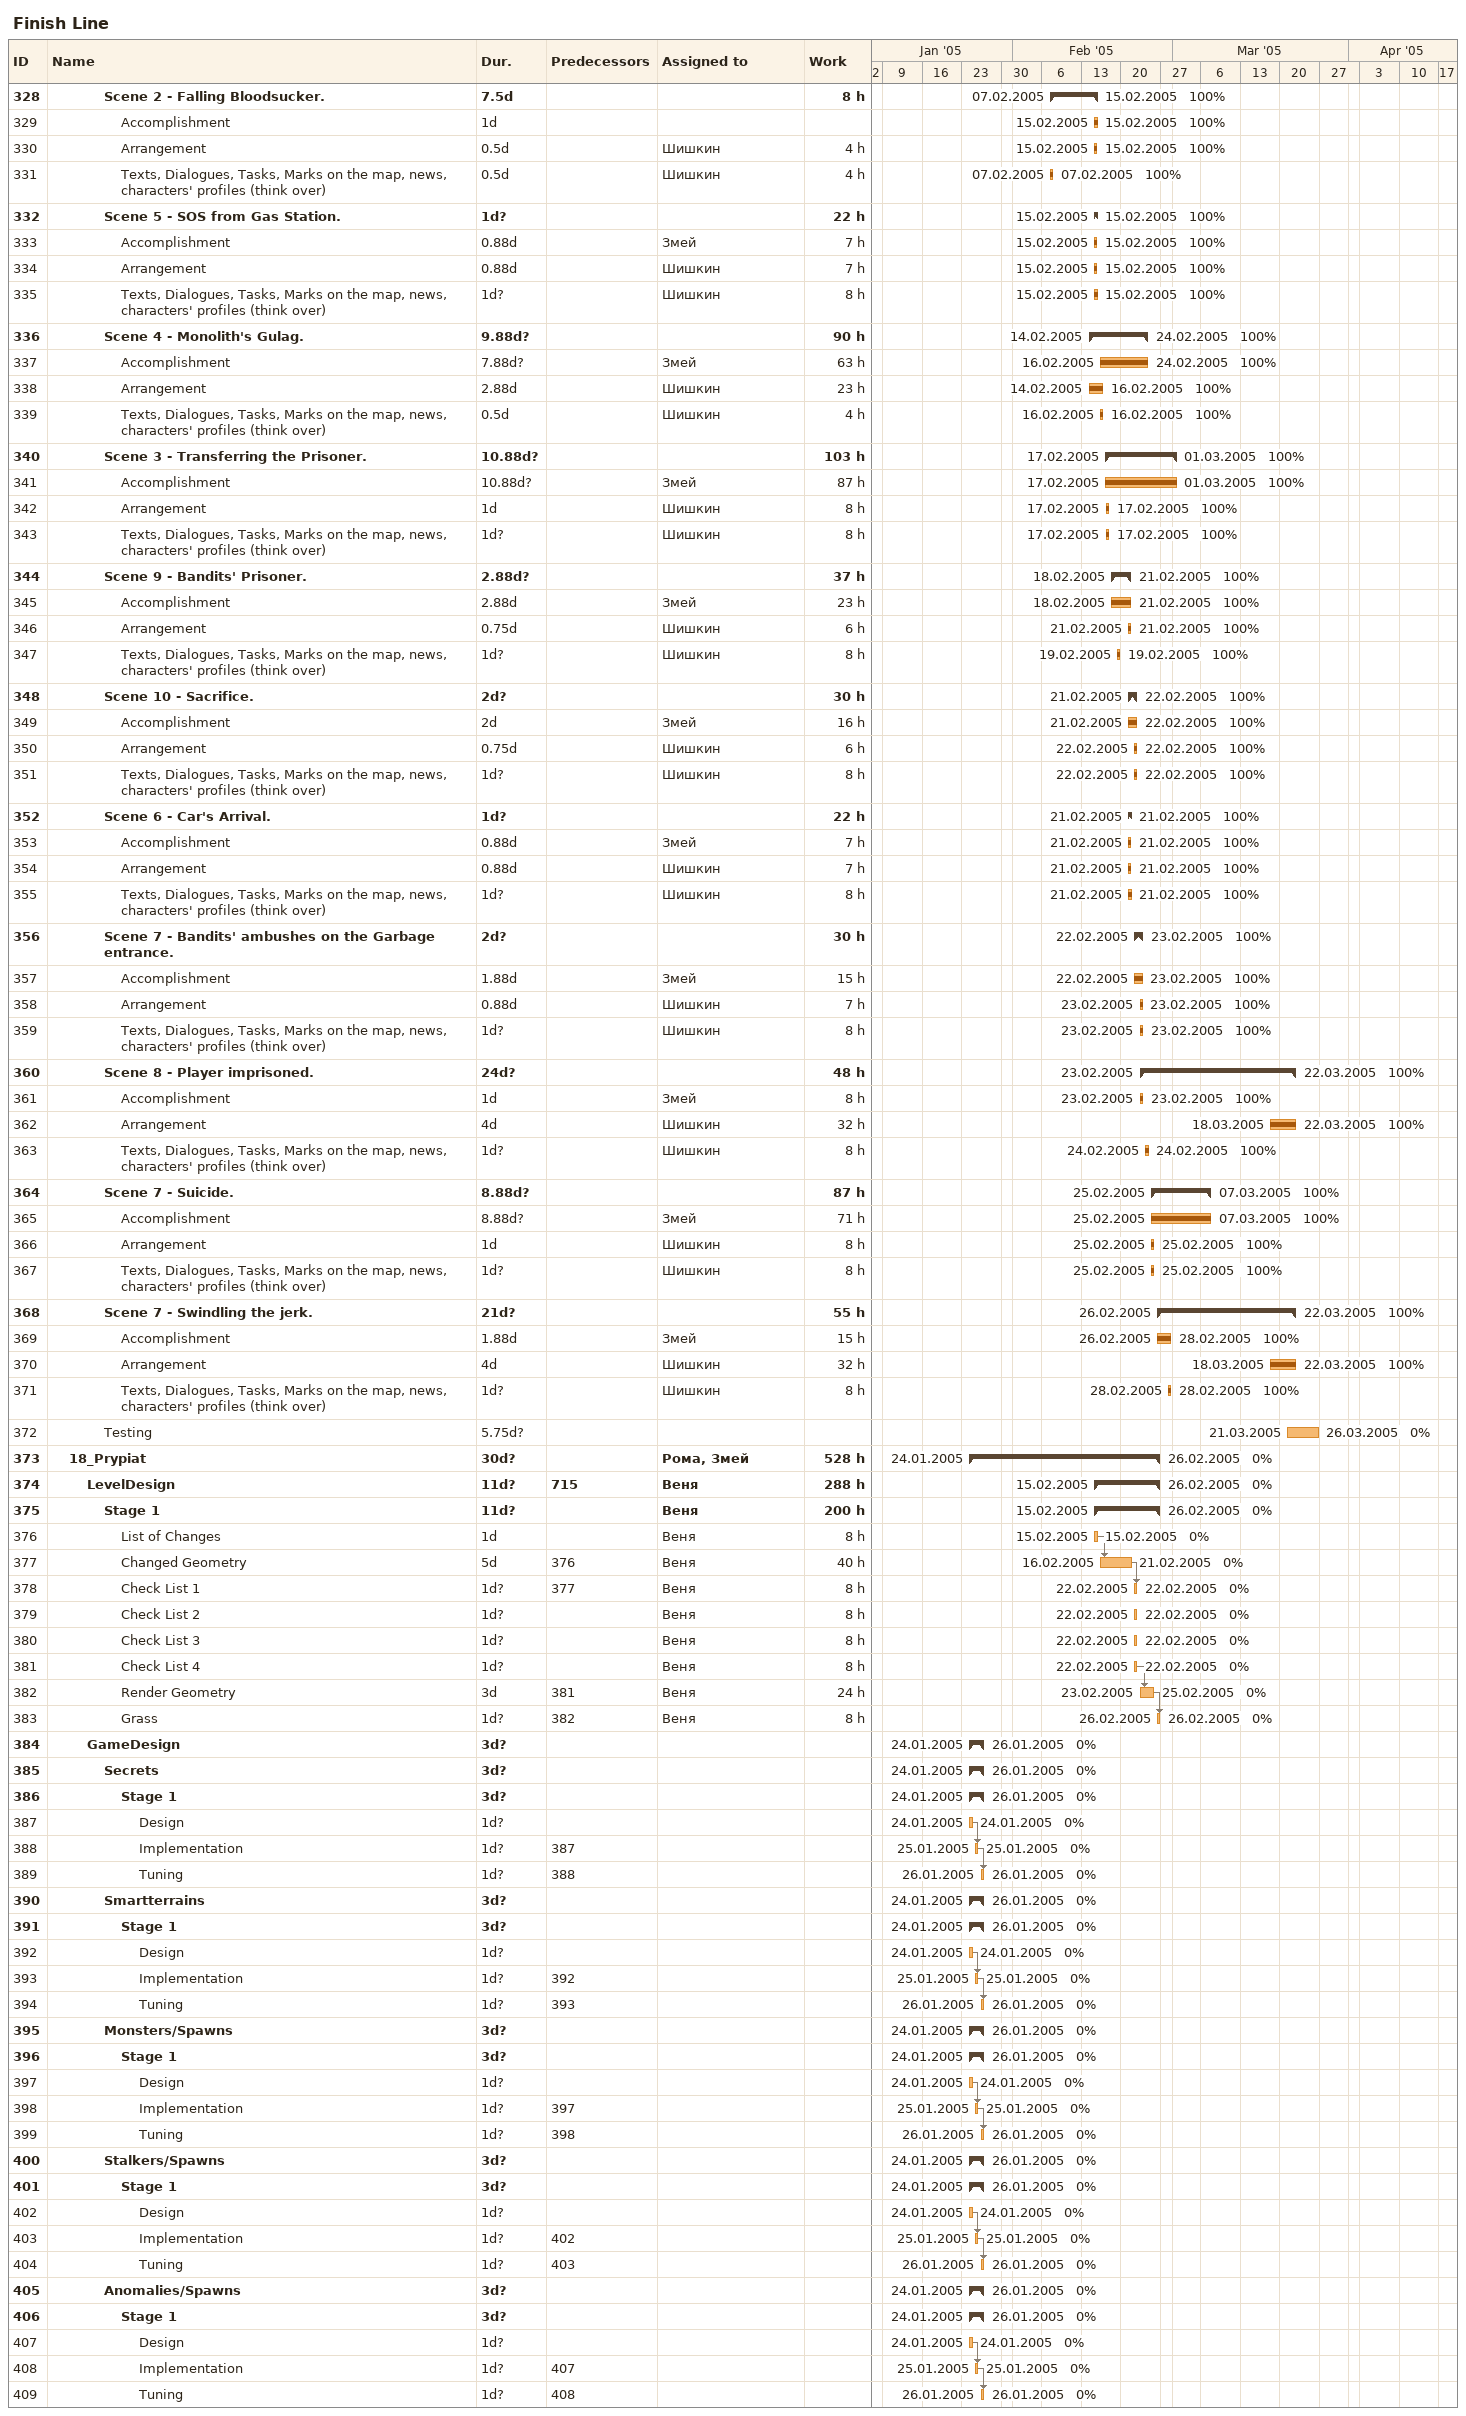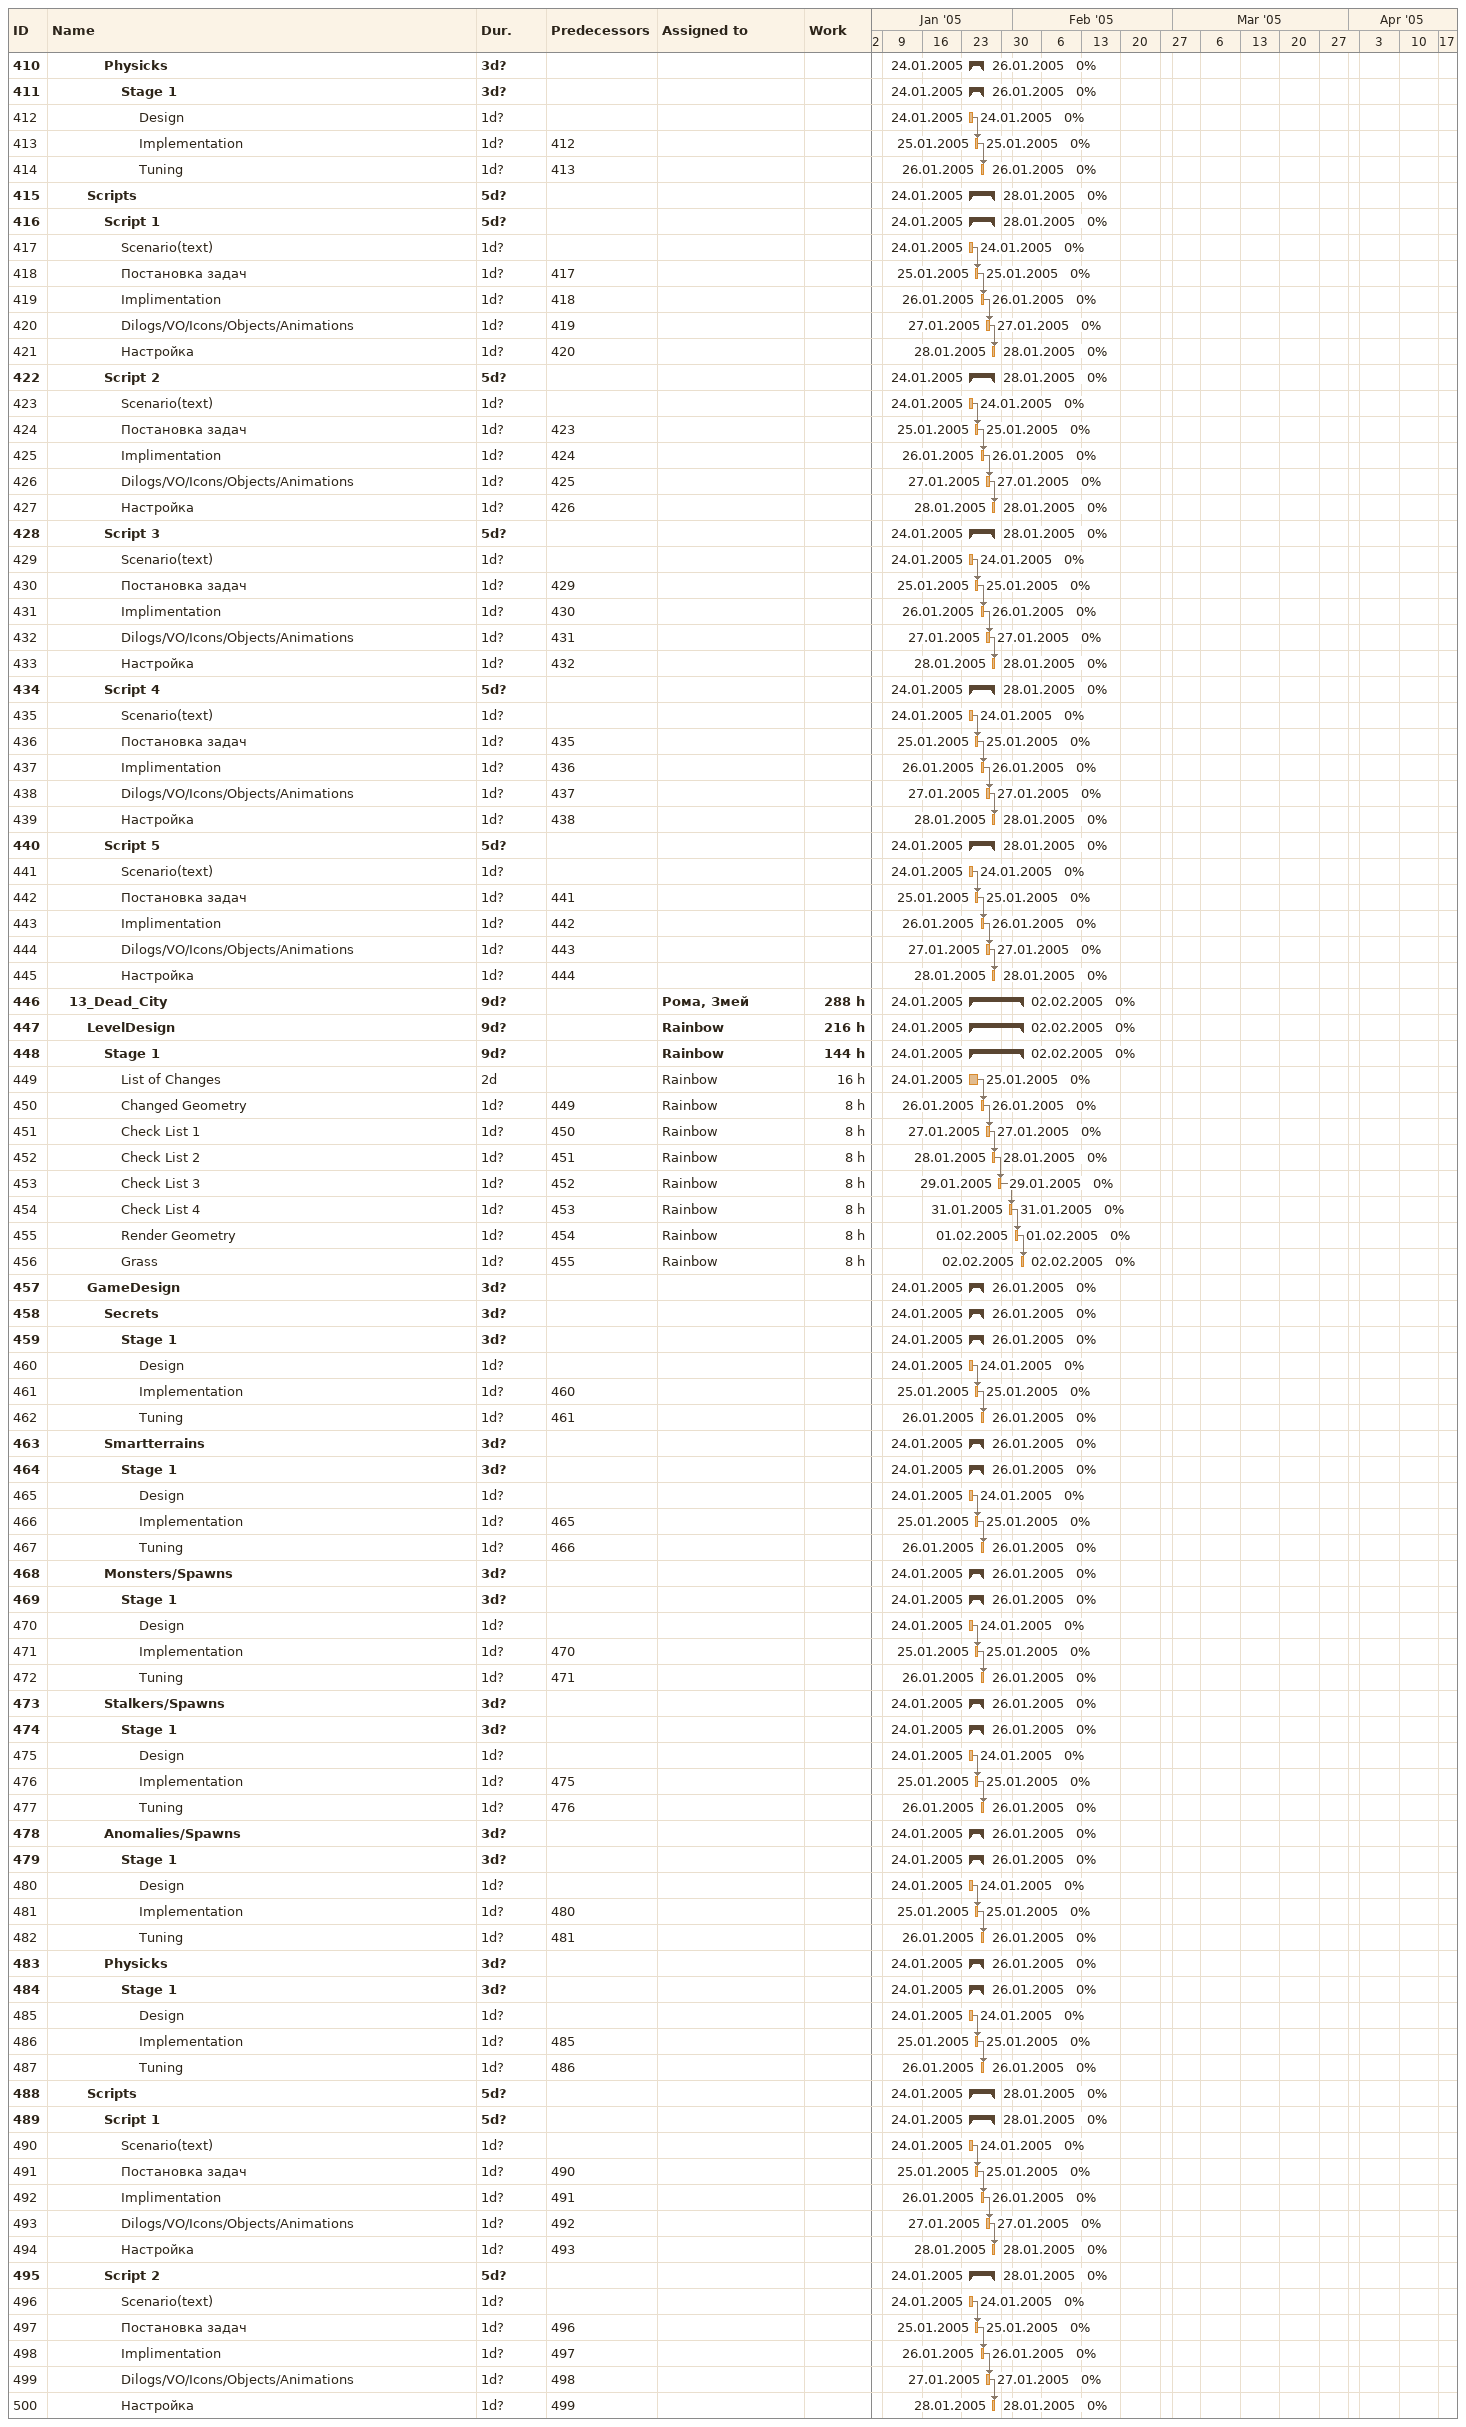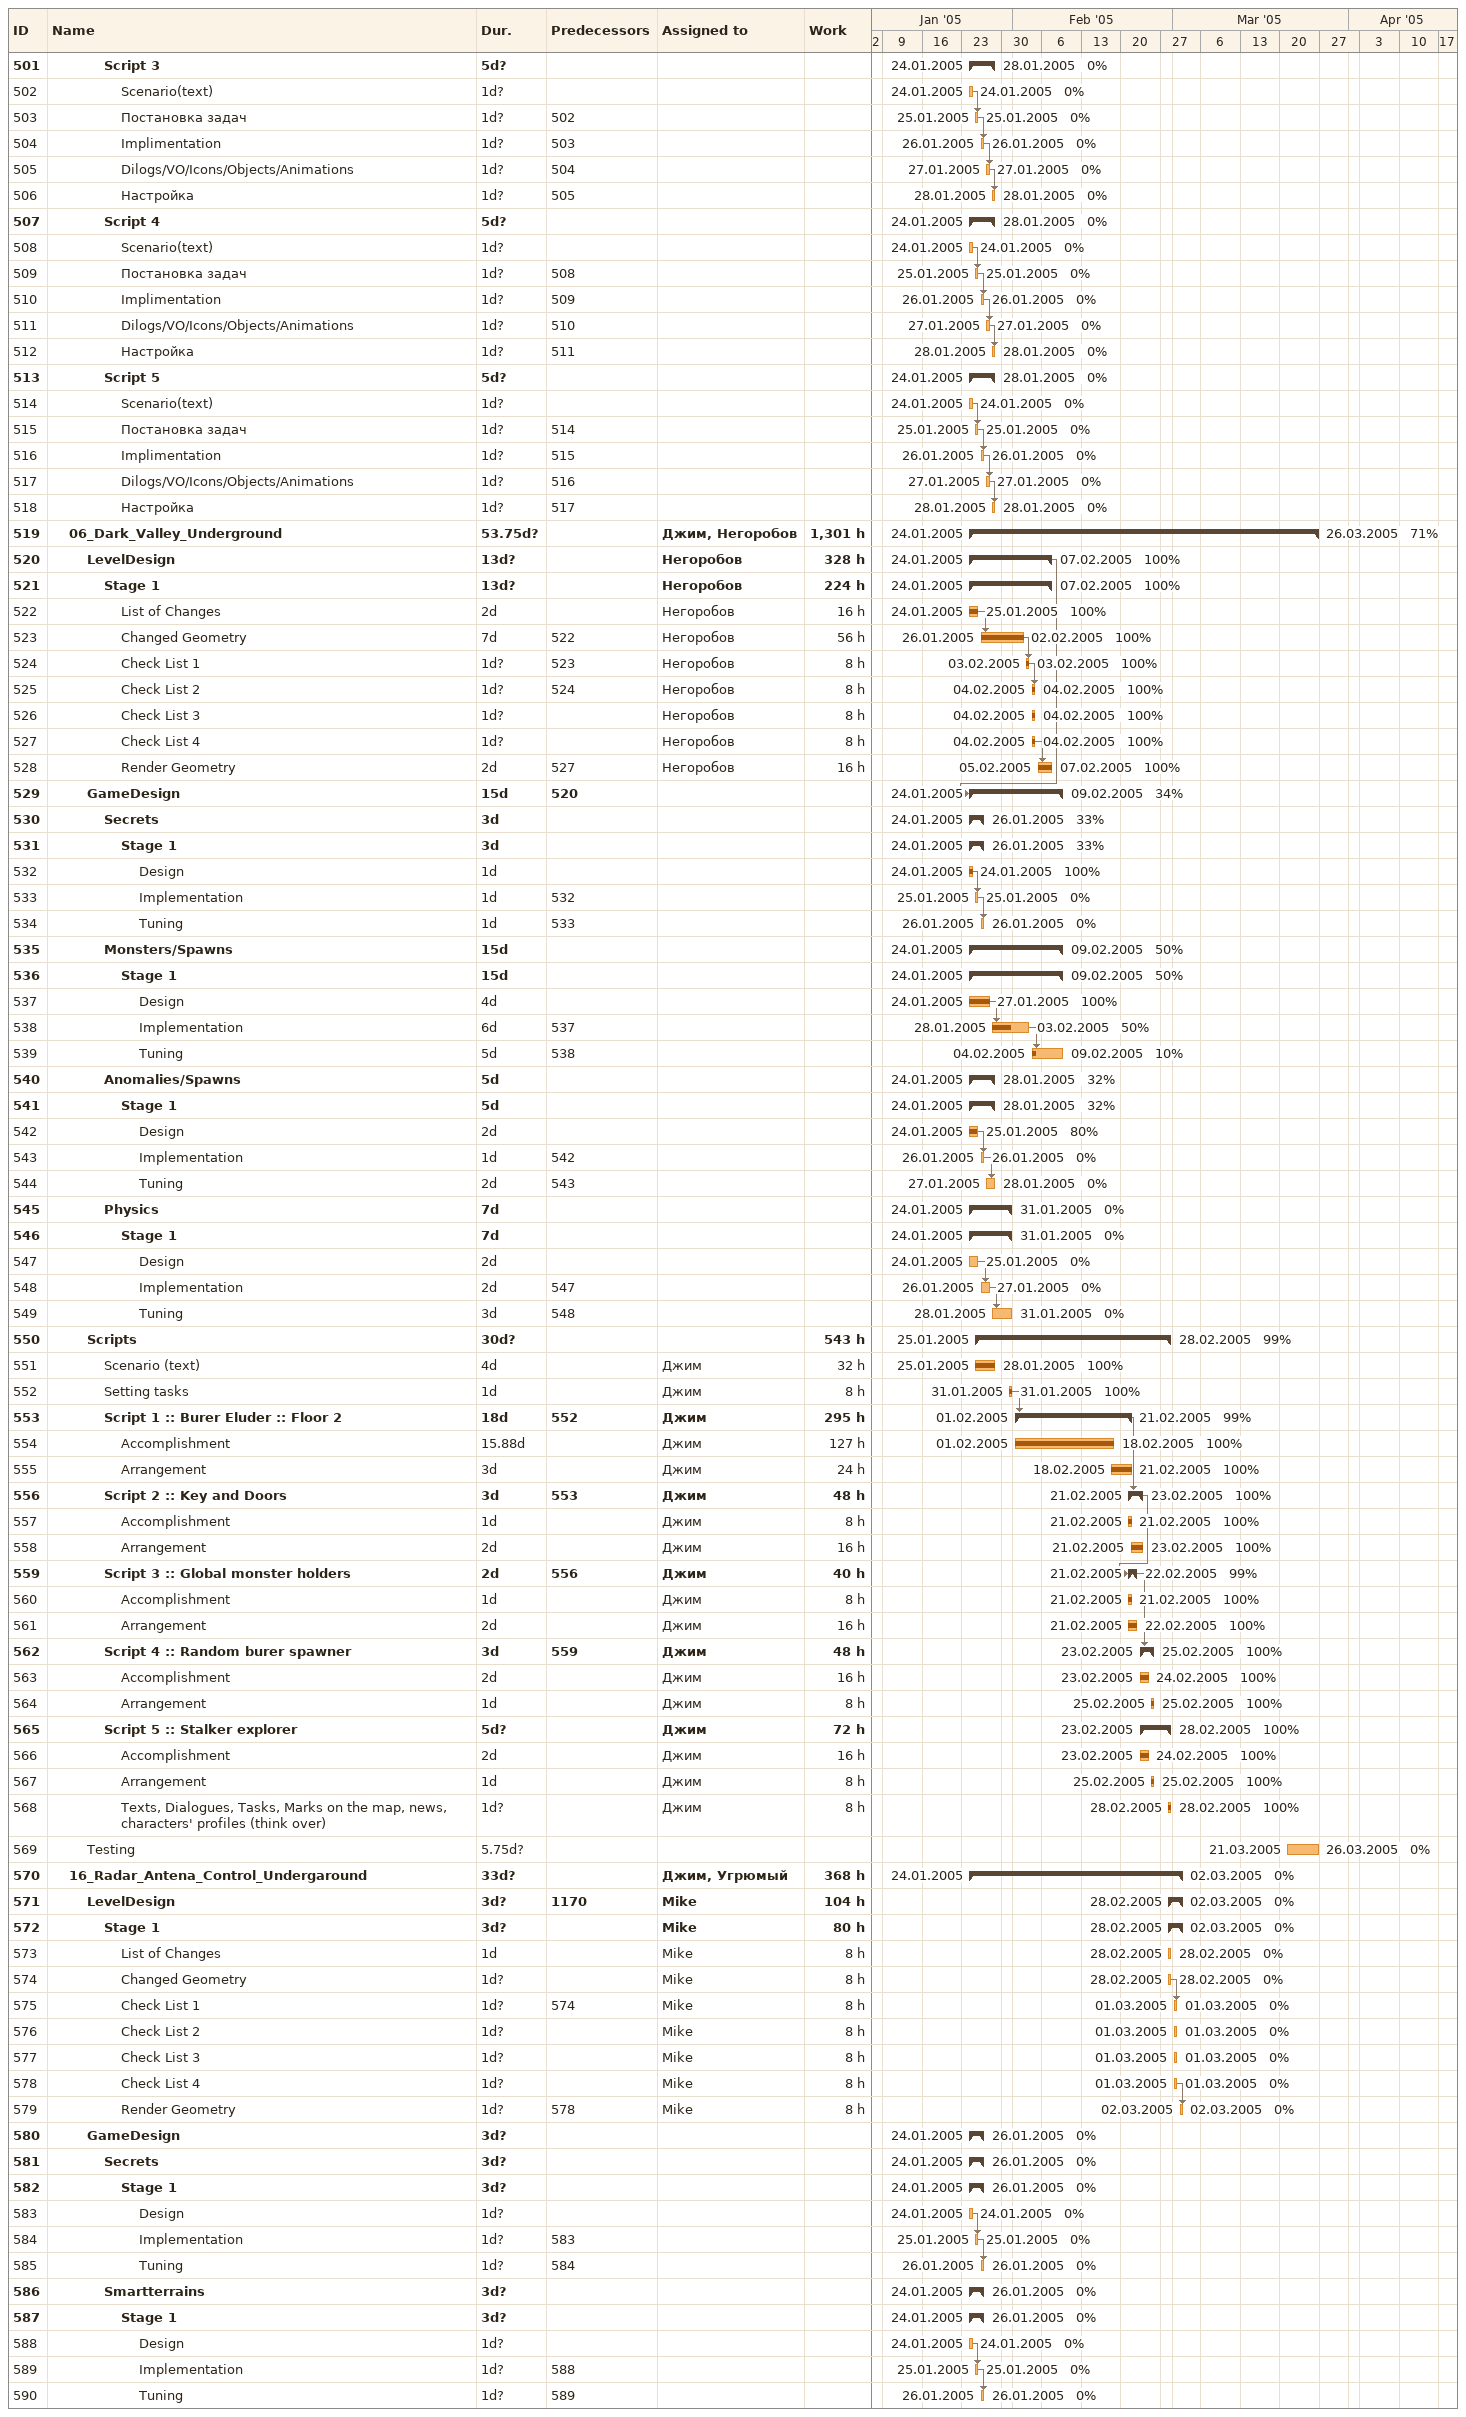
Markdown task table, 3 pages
Finish Line

| ID | Level | Task | Duration | Start | Finish | Predecessors | Resources | % complete | Work (h) |
|---|---|---|---|---|---|---|---|---|---|
| 328 | 4 | **Scene 2 - Falling Bloodsucker.** | 7.5d | 2005-02-07 | 2005-02-15 |  |  | 100 | 8 |
| 329 | 5 | Accomplishment | 1d | 2005-02-15 | 2005-02-15 |  |  | 100 |  |
| 330 | 5 | Arrangement | 0.5d | 2005-02-15 | 2005-02-15 |  | Шишкин | 100 | 4 |
| 331 | 5 | Texts, Dialogues, Tasks, Marks on the map, news, characters' profiles (think over) | 0.5d | 2005-02-07 | 2005-02-07 |  | Шишкин | 100 | 4 |
| 332 | 4 | **Scene 5 - SOS from Gas Station.** | 1d? | 2005-02-15 | 2005-02-15 |  |  | 100 | 22 |
| 333 | 5 | Accomplishment | 0.88d | 2005-02-15 | 2005-02-15 |  | Змей | 100 | 7 |
| 334 | 5 | Arrangement | 0.88d | 2005-02-15 | 2005-02-15 |  | Шишкин | 100 | 7 |
| 335 | 5 | Texts, Dialogues, Tasks, Marks on the map, news, characters' profiles (think over) | 1d? | 2005-02-15 | 2005-02-15 |  | Шишкин | 100 | 8 |
| 336 | 4 | **Scene 4 - Monolith's Gulag.** | 9.88d? | 2005-02-14 | 2005-02-24 |  |  | 100 | 90 |
| 337 | 5 | Accomplishment | 7.88d? | 2005-02-16 | 2005-02-24 |  | Змей | 100 | 63 |
| 338 | 5 | Arrangement | 2.88d | 2005-02-14 | 2005-02-16 |  | Шишкин | 100 | 23 |
| 339 | 5 | Texts, Dialogues, Tasks, Marks on the map, news, characters' profiles (think over) | 0.5d | 2005-02-16 | 2005-02-16 |  | Шишкин | 100 | 4 |
| 340 | 4 | **Scene 3 - Transferring the Prisoner.** | 10.88d? | 2005-02-17 | 2005-03-01 |  |  | 100 | 103 |
| 341 | 5 | Accomplishment | 10.88d? | 2005-02-17 | 2005-03-01 |  | Змей | 100 | 87 |
| 342 | 5 | Arrangement | 1d | 2005-02-17 | 2005-02-17 |  | Шишкин | 100 | 8 |
| 343 | 5 | Texts, Dialogues, Tasks, Marks on the map, news, characters' profiles (think over) | 1d? | 2005-02-17 | 2005-02-17 |  | Шишкин | 100 | 8 |
| 344 | 4 | **Scene 9 - Bandits' Prisoner.** | 2.88d? | 2005-02-18 | 2005-02-21 |  |  | 100 | 37 |
| 345 | 5 | Accomplishment | 2.88d | 2005-02-18 | 2005-02-21 |  | Змей | 100 | 23 |
| 346 | 5 | Arrangement | 0.75d | 2005-02-21 | 2005-02-21 |  | Шишкин | 100 | 6 |
| 347 | 5 | Texts, Dialogues, Tasks, Marks on the map, news, characters' profiles (think over) | 1d? | 2005-02-19 | 2005-02-19 |  | Шишкин | 100 | 8 |
| 348 | 4 | **Scene 10 - Sacrifice.** | 2d? | 2005-02-21 | 2005-02-22 |  |  | 100 | 30 |
| 349 | 5 | Accomplishment | 2d | 2005-02-21 | 2005-02-22 |  | Змей | 100 | 16 |
| 350 | 5 | Arrangement | 0.75d | 2005-02-22 | 2005-02-22 |  | Шишкин | 100 | 6 |
| 351 | 5 | Texts, Dialogues, Tasks, Marks on the map, news, characters' profiles (think over) | 1d? | 2005-02-22 | 2005-02-22 |  | Шишкин | 100 | 8 |
| 352 | 4 | **Scene 6 - Car's Arrival.** | 1d? | 2005-02-21 | 2005-02-21 |  |  | 100 | 22 |
| 353 | 5 | Accomplishment | 0.88d | 2005-02-21 | 2005-02-21 |  | Змей | 100 | 7 |
| 354 | 5 | Arrangement | 0.88d | 2005-02-21 | 2005-02-21 |  | Шишкин | 100 | 7 |
| 355 | 5 | Texts, Dialogues, Tasks, Marks on the map, news, characters' profiles (think over) | 1d? | 2005-02-21 | 2005-02-21 |  | Шишкин | 100 | 8 |
| 356 | 4 | **Scene 7 - Bandits' ambushes on the Garbage entrance.** | 2d? | 2005-02-22 | 2005-02-23 |  |  | 100 | 30 |
| 357 | 5 | Accomplishment | 1.88d | 2005-02-22 | 2005-02-23 |  | Змей | 100 | 15 |
| 358 | 5 | Arrangement | 0.88d | 2005-02-23 | 2005-02-23 |  | Шишкин | 100 | 7 |
| 359 | 5 | Texts, Dialogues, Tasks, Marks on the map, news, characters' profiles (think over) | 1d? | 2005-02-23 | 2005-02-23 |  | Шишкин | 100 | 8 |
| 360 | 4 | **Scene 8 - Player imprisoned.** | 24d? | 2005-02-23 | 2005-03-22 |  |  | 100 | 48 |
| 361 | 5 | Accomplishment | 1d | 2005-02-23 | 2005-02-23 |  | Змей | 100 | 8 |
| 362 | 5 | Arrangement | 4d | 2005-03-18 | 2005-03-22 |  | Шишкин | 100 | 32 |
| 363 | 5 | Texts, Dialogues, Tasks, Marks on the map, news, characters' profiles (think over) | 1d? | 2005-02-24 | 2005-02-24 |  | Шишкин | 100 | 8 |
| 364 | 4 | **Scene 7 - Suicide.** | 8.88d? | 2005-02-25 | 2005-03-07 |  |  | 100 | 87 |
| 365 | 5 | Accomplishment | 8.88d? | 2005-02-25 | 2005-03-07 |  | Змей | 100 | 71 |
| 366 | 5 | Arrangement | 1d | 2005-02-25 | 2005-02-25 |  | Шишкин | 100 | 8 |
| 367 | 5 | Texts, Dialogues, Tasks, Marks on the map, news, characters' profiles (think over) | 1d? | 2005-02-25 | 2005-02-25 |  | Шишкин | 100 | 8 |
| 368 | 4 | **Scene 7 - Swindling the jerk.** | 21d? | 2005-02-26 | 2005-03-22 |  |  | 100 | 55 |
| 369 | 5 | Accomplishment | 1.88d | 2005-02-26 | 2005-02-28 |  | Змей | 100 | 15 |
| 370 | 5 | Arrangement | 4d | 2005-03-18 | 2005-03-22 |  | Шишкин | 100 | 32 |
| 371 | 5 | Texts, Dialogues, Tasks, Marks on the map, news, characters' profiles (think over) | 1d? | 2005-02-28 | 2005-02-28 |  | Шишкин | 100 | 8 |
| 372 | 4 | Testing | 5.75d? | 2005-03-21 | 2005-03-26 |  |  | 0 |  |
| 373 | 2 | **18_Prypiat** | 30d? | 2005-01-24 | 2005-02-26 |  | Рома, Змей | 0 | 528 |
| 374 | 3 | **LevelDesign** | 11d? | 2005-02-15 | 2005-02-26 | 715 | Веня | 0 | 288 |
| 375 | 4 | **Stage 1** | 11d? | 2005-02-15 | 2005-02-26 |  | Веня | 0 | 200 |
| 376 | 5 | List of Changes | 1d | 2005-02-15 | 2005-02-15 |  | Веня | 0 | 8 |
| 377 | 5 | Changed Geometry | 5d | 2005-02-16 | 2005-02-21 | 376 | Веня | 0 | 40 |
| 378 | 5 | Check List 1 | 1d? | 2005-02-22 | 2005-02-22 | 377 | Веня | 0 | 8 |
| 379 | 5 | Check List 2 | 1d? | 2005-02-22 | 2005-02-22 |  | Веня | 0 | 8 |
| 380 | 5 | Check List 3 | 1d? | 2005-02-22 | 2005-02-22 |  | Веня | 0 | 8 |
| 381 | 5 | Check List 4 | 1d? | 2005-02-22 | 2005-02-22 |  | Веня | 0 | 8 |
| 382 | 5 | Render Geometry | 3d | 2005-02-23 | 2005-02-25 | 381 | Веня | 0 | 24 |
| 383 | 5 | Grass | 1d? | 2005-02-26 | 2005-02-26 | 382 | Веня | 0 | 8 |
| 384 | 3 | **GameDesign** | 3d? | 2005-01-24 | 2005-01-26 |  |  | 0 |  |
| 385 | 4 | **Secrets** | 3d? | 2005-01-24 | 2005-01-26 |  |  | 0 |  |
| 386 | 5 | **Stage 1** | 3d? | 2005-01-24 | 2005-01-26 |  |  | 0 |  |
| 387 | 6 | Design | 1d? | 2005-01-24 | 2005-01-24 |  |  | 0 |  |
| 388 | 6 | Implementation | 1d? | 2005-01-25 | 2005-01-25 | 387 |  | 0 |  |
| 389 | 6 | Tuning | 1d? | 2005-01-26 | 2005-01-26 | 388 |  | 0 |  |
| 390 | 4 | **Smartterrains** | 3d? | 2005-01-24 | 2005-01-26 |  |  | 0 |  |
| 391 | 5 | **Stage 1** | 3d? | 2005-01-24 | 2005-01-26 |  |  | 0 |  |
| 392 | 6 | Design | 1d? | 2005-01-24 | 2005-01-24 |  |  | 0 |  |
| 393 | 6 | Implementation | 1d? | 2005-01-25 | 2005-01-25 | 392 |  | 0 |  |
| 394 | 6 | Tuning | 1d? | 2005-01-26 | 2005-01-26 | 393 |  | 0 |  |
| 395 | 4 | **Monsters/Spawns** | 3d? | 2005-01-24 | 2005-01-26 |  |  | 0 |  |
| 396 | 5 | **Stage 1** | 3d? | 2005-01-24 | 2005-01-26 |  |  | 0 |  |
| 397 | 6 | Design | 1d? | 2005-01-24 | 2005-01-24 |  |  | 0 |  |
| 398 | 6 | Implementation | 1d? | 2005-01-25 | 2005-01-25 | 397 |  | 0 |  |
| 399 | 6 | Tuning | 1d? | 2005-01-26 | 2005-01-26 | 398 |  | 0 |  |
| 400 | 4 | **Stalkers/Spawns** | 3d? | 2005-01-24 | 2005-01-26 |  |  | 0 |  |
| 401 | 5 | **Stage 1** | 3d? | 2005-01-24 | 2005-01-26 |  |  | 0 |  |
| 402 | 6 | Design | 1d? | 2005-01-24 | 2005-01-24 |  |  | 0 |  |
| 403 | 6 | Implementation | 1d? | 2005-01-25 | 2005-01-25 | 402 |  | 0 |  |
| 404 | 6 | Tuning | 1d? | 2005-01-26 | 2005-01-26 | 403 |  | 0 |  |
| 405 | 4 | **Anomalies/Spawns** | 3d? | 2005-01-24 | 2005-01-26 |  |  | 0 |  |
| 406 | 5 | **Stage 1** | 3d? | 2005-01-24 | 2005-01-26 |  |  | 0 |  |
| 407 | 6 | Design | 1d? | 2005-01-24 | 2005-01-24 |  |  | 0 |  |
| 408 | 6 | Implementation | 1d? | 2005-01-25 | 2005-01-25 | 407 |  | 0 |  |
| 409 | 6 | Tuning | 1d? | 2005-01-26 | 2005-01-26 | 408 |  | 0 |  |
| 410 | 4 | **Physicks** | 3d? | 2005-01-24 | 2005-01-26 |  |  | 0 |  |
| 411 | 5 | **Stage 1** | 3d? | 2005-01-24 | 2005-01-26 |  |  | 0 |  |
| 412 | 6 | Design | 1d? | 2005-01-24 | 2005-01-24 |  |  | 0 |  |
| 413 | 6 | Implementation | 1d? | 2005-01-25 | 2005-01-25 | 412 |  | 0 |  |
| 414 | 6 | Tuning | 1d? | 2005-01-26 | 2005-01-26 | 413 |  | 0 |  |
| 415 | 3 | **Scripts** | 5d? | 2005-01-24 | 2005-01-28 |  |  | 0 |  |
| 416 | 4 | **Script 1** | 5d? | 2005-01-24 | 2005-01-28 |  |  | 0 |  |
| 417 | 5 | Scenario(text) | 1d? | 2005-01-24 | 2005-01-24 |  |  | 0 |  |
| 418 | 5 | Постановка задач | 1d? | 2005-01-25 | 2005-01-25 | 417 |  | 0 |  |
| 419 | 5 | Implimentation | 1d? | 2005-01-26 | 2005-01-26 | 418 |  | 0 |  |
| 420 | 5 | Dilogs/VO/Icons/Objects/Animations | 1d? | 2005-01-27 | 2005-01-27 | 419 |  | 0 |  |
| 421 | 5 | Настройка | 1d? | 2005-01-28 | 2005-01-28 | 420 |  | 0 |  |
| 422 | 4 | **Script 2** | 5d? | 2005-01-24 | 2005-01-28 |  |  | 0 |  |
| 423 | 5 | Scenario(text) | 1d? | 2005-01-24 | 2005-01-24 |  |  | 0 |  |
| 424 | 5 | Постановка задач | 1d? | 2005-01-25 | 2005-01-25 | 423 |  | 0 |  |
| 425 | 5 | Implimentation | 1d? | 2005-01-26 | 2005-01-26 | 424 |  | 0 |  |
| 426 | 5 | Dilogs/VO/Icons/Objects/Animations | 1d? | 2005-01-27 | 2005-01-27 | 425 |  | 0 |  |
| 427 | 5 | Настройка | 1d? | 2005-01-28 | 2005-01-28 | 426 |  | 0 |  |
| 428 | 4 | **Script 3** | 5d? | 2005-01-24 | 2005-01-28 |  |  | 0 |  |
| 429 | 5 | Scenario(text) | 1d? | 2005-01-24 | 2005-01-24 |  |  | 0 |  |
| 430 | 5 | Постановка задач | 1d? | 2005-01-25 | 2005-01-25 | 429 |  | 0 |  |
| 431 | 5 | Implimentation | 1d? | 2005-01-26 | 2005-01-26 | 430 |  | 0 |  |
| 432 | 5 | Dilogs/VO/Icons/Objects/Animations | 1d? | 2005-01-27 | 2005-01-27 | 431 |  | 0 |  |
| 433 | 5 | Настройка | 1d? | 2005-01-28 | 2005-01-28 | 432 |  | 0 |  |
| 434 | 4 | **Script 4** | 5d? | 2005-01-24 | 2005-01-28 |  |  | 0 |  |
| 435 | 5 | Scenario(text) | 1d? | 2005-01-24 | 2005-01-24 |  |  | 0 |  |
| 436 | 5 | Постановка задач | 1d? | 2005-01-25 | 2005-01-25 | 435 |  | 0 |  |
| 437 | 5 | Implimentation | 1d? | 2005-01-26 | 2005-01-26 | 436 |  | 0 |  |
| 438 | 5 | Dilogs/VO/Icons/Objects/Animations | 1d? | 2005-01-27 | 2005-01-27 | 437 |  | 0 |  |
| 439 | 5 | Настройка | 1d? | 2005-01-28 | 2005-01-28 | 438 |  | 0 |  |
| 440 | 4 | **Script 5** | 5d? | 2005-01-24 | 2005-01-28 |  |  | 0 |  |
| 441 | 5 | Scenario(text) | 1d? | 2005-01-24 | 2005-01-24 |  |  | 0 |  |
| 442 | 5 | Постановка задач | 1d? | 2005-01-25 | 2005-01-25 | 441 |  | 0 |  |
| 443 | 5 | Implimentation | 1d? | 2005-01-26 | 2005-01-26 | 442 |  | 0 |  |
| 444 | 5 | Dilogs/VO/Icons/Objects/Animations | 1d? | 2005-01-27 | 2005-01-27 | 443 |  | 0 |  |
| 445 | 5 | Настройка | 1d? | 2005-01-28 | 2005-01-28 | 444 |  | 0 |  |
| 446 | 2 | **13_Dead_City** | 9d? | 2005-01-24 | 2005-02-02 |  | Рома, Змей | 0 | 288 |
| 447 | 3 | **LevelDesign** | 9d? | 2005-01-24 | 2005-02-02 |  | Rainbow | 0 | 216 |
| 448 | 4 | **Stage 1** | 9d? | 2005-01-24 | 2005-02-02 |  | Rainbow | 0 | 144 |
| 449 | 5 | List of Changes | 2d | 2005-01-24 | 2005-01-25 |  | Rainbow | 0 | 16 |
| 450 | 5 | Changed Geometry | 1d? | 2005-01-26 | 2005-01-26 | 449 | Rainbow | 0 | 8 |
| 451 | 5 | Check List 1 | 1d? | 2005-01-27 | 2005-01-27 | 450 | Rainbow | 0 | 8 |
| 452 | 5 | Check List 2 | 1d? | 2005-01-28 | 2005-01-28 | 451 | Rainbow | 0 | 8 |
| 453 | 5 | Check List 3 | 1d? | 2005-01-29 | 2005-01-29 | 452 | Rainbow | 0 | 8 |
| 454 | 5 | Check List 4 | 1d? | 2005-01-31 | 2005-01-31 | 453 | Rainbow | 0 | 8 |
| 455 | 5 | Render Geometry | 1d? | 2005-02-01 | 2005-02-01 | 454 | Rainbow | 0 | 8 |
| 456 | 5 | Grass | 1d? | 2005-02-02 | 2005-02-02 | 455 | Rainbow | 0 | 8 |
| 457 | 3 | **GameDesign** | 3d? | 2005-01-24 | 2005-01-26 |  |  | 0 |  |
| 458 | 4 | **Secrets** | 3d? | 2005-01-24 | 2005-01-26 |  |  | 0 |  |
| 459 | 5 | **Stage 1** | 3d? | 2005-01-24 | 2005-01-26 |  |  | 0 |  |
| 460 | 6 | Design | 1d? | 2005-01-24 | 2005-01-24 |  |  | 0 |  |
| 461 | 6 | Implementation | 1d? | 2005-01-25 | 2005-01-25 | 460 |  | 0 |  |
| 462 | 6 | Tuning | 1d? | 2005-01-26 | 2005-01-26 | 461 |  | 0 |  |
| 463 | 4 | **Smartterrains** | 3d? | 2005-01-24 | 2005-01-26 |  |  | 0 |  |
| 464 | 5 | **Stage 1** | 3d? | 2005-01-24 | 2005-01-26 |  |  | 0 |  |
| 465 | 6 | Design | 1d? | 2005-01-24 | 2005-01-24 |  |  | 0 |  |
| 466 | 6 | Implementation | 1d? | 2005-01-25 | 2005-01-25 | 465 |  | 0 |  |
| 467 | 6 | Tuning | 1d? | 2005-01-26 | 2005-01-26 | 466 |  | 0 |  |
| 468 | 4 | **Monsters/Spawns** | 3d? | 2005-01-24 | 2005-01-26 |  |  | 0 |  |
| 469 | 5 | **Stage 1** | 3d? | 2005-01-24 | 2005-01-26 |  |  | 0 |  |
| 470 | 6 | Design | 1d? | 2005-01-24 | 2005-01-24 |  |  | 0 |  |
| 471 | 6 | Implementation | 1d? | 2005-01-25 | 2005-01-25 | 470 |  | 0 |  |
| 472 | 6 | Tuning | 1d? | 2005-01-26 | 2005-01-26 | 471 |  | 0 |  |
| 473 | 4 | **Stalkers/Spawns** | 3d? | 2005-01-24 | 2005-01-26 |  |  | 0 |  |
| 474 | 5 | **Stage 1** | 3d? | 2005-01-24 | 2005-01-26 |  |  | 0 |  |
| 475 | 6 | Design | 1d? | 2005-01-24 | 2005-01-24 |  |  | 0 |  |
| 476 | 6 | Implementation | 1d? | 2005-01-25 | 2005-01-25 | 475 |  | 0 |  |
| 477 | 6 | Tuning | 1d? | 2005-01-26 | 2005-01-26 | 476 |  | 0 |  |
| 478 | 4 | **Anomalies/Spawns** | 3d? | 2005-01-24 | 2005-01-26 |  |  | 0 |  |
| 479 | 5 | **Stage 1** | 3d? | 2005-01-24 | 2005-01-26 |  |  | 0 |  |
| 480 | 6 | Design | 1d? | 2005-01-24 | 2005-01-24 |  |  | 0 |  |
| 481 | 6 | Implementation | 1d? | 2005-01-25 | 2005-01-25 | 480 |  | 0 |  |
| 482 | 6 | Tuning | 1d? | 2005-01-26 | 2005-01-26 | 481 |  | 0 |  |
| 483 | 4 | **Physicks** | 3d? | 2005-01-24 | 2005-01-26 |  |  | 0 |  |
| 484 | 5 | **Stage 1** | 3d? | 2005-01-24 | 2005-01-26 |  |  | 0 |  |
| 485 | 6 | Design | 1d? | 2005-01-24 | 2005-01-24 |  |  | 0 |  |
| 486 | 6 | Implementation | 1d? | 2005-01-25 | 2005-01-25 | 485 |  | 0 |  |
| 487 | 6 | Tuning | 1d? | 2005-01-26 | 2005-01-26 | 486 |  | 0 |  |
| 488 | 3 | **Scripts** | 5d? | 2005-01-24 | 2005-01-28 |  |  | 0 |  |
| 489 | 4 | **Script 1** | 5d? | 2005-01-24 | 2005-01-28 |  |  | 0 |  |
| 490 | 5 | Scenario(text) | 1d? | 2005-01-24 | 2005-01-24 |  |  | 0 |  |
| 491 | 5 | Постановка задач | 1d? | 2005-01-25 | 2005-01-25 | 490 |  | 0 |  |
| 492 | 5 | Implimentation | 1d? | 2005-01-26 | 2005-01-26 | 491 |  | 0 |  |
| 493 | 5 | Dilogs/VO/Icons/Objects/Animations | 1d? | 2005-01-27 | 2005-01-27 | 492 |  | 0 |  |
| 494 | 5 | Настройка | 1d? | 2005-01-28 | 2005-01-28 | 493 |  | 0 |  |
| 495 | 4 | **Script 2** | 5d? | 2005-01-24 | 2005-01-28 |  |  | 0 |  |
| 496 | 5 | Scenario(text) | 1d? | 2005-01-24 | 2005-01-24 |  |  | 0 |  |
| 497 | 5 | Постановка задач | 1d? | 2005-01-25 | 2005-01-25 | 496 |  | 0 |  |
| 498 | 5 | Implimentation | 1d? | 2005-01-26 | 2005-01-26 | 497 |  | 0 |  |
| 499 | 5 | Dilogs/VO/Icons/Objects/Animations | 1d? | 2005-01-27 | 2005-01-27 | 498 |  | 0 |  |
| 500 | 5 | Настройка | 1d? | 2005-01-28 | 2005-01-28 | 499 |  | 0 |  |
| 501 | 4 | **Script 3** | 5d? | 2005-01-24 | 2005-01-28 |  |  | 0 |  |
| 502 | 5 | Scenario(text) | 1d? | 2005-01-24 | 2005-01-24 |  |  | 0 |  |
| 503 | 5 | Постановка задач | 1d? | 2005-01-25 | 2005-01-25 | 502 |  | 0 |  |
| 504 | 5 | Implimentation | 1d? | 2005-01-26 | 2005-01-26 | 503 |  | 0 |  |
| 505 | 5 | Dilogs/VO/Icons/Objects/Animations | 1d? | 2005-01-27 | 2005-01-27 | 504 |  | 0 |  |
| 506 | 5 | Настройка | 1d? | 2005-01-28 | 2005-01-28 | 505 |  | 0 |  |
| 507 | 4 | **Script 4** | 5d? | 2005-01-24 | 2005-01-28 |  |  | 0 |  |
| 508 | 5 | Scenario(text) | 1d? | 2005-01-24 | 2005-01-24 |  |  | 0 |  |
| 509 | 5 | Постановка задач | 1d? | 2005-01-25 | 2005-01-25 | 508 |  | 0 |  |
| 510 | 5 | Implimentation | 1d? | 2005-01-26 | 2005-01-26 | 509 |  | 0 |  |
| 511 | 5 | Dilogs/VO/Icons/Objects/Animations | 1d? | 2005-01-27 | 2005-01-27 | 510 |  | 0 |  |
| 512 | 5 | Настройка | 1d? | 2005-01-28 | 2005-01-28 | 511 |  | 0 |  |
| 513 | 4 | **Script 5** | 5d? | 2005-01-24 | 2005-01-28 |  |  | 0 |  |
| 514 | 5 | Scenario(text) | 1d? | 2005-01-24 | 2005-01-24 |  |  | 0 |  |
| 515 | 5 | Постановка задач | 1d? | 2005-01-25 | 2005-01-25 | 514 |  | 0 |  |
| 516 | 5 | Implimentation | 1d? | 2005-01-26 | 2005-01-26 | 515 |  | 0 |  |
| 517 | 5 | Dilogs/VO/Icons/Objects/Animations | 1d? | 2005-01-27 | 2005-01-27 | 516 |  | 0 |  |
| 518 | 5 | Настройка | 1d? | 2005-01-28 | 2005-01-28 | 517 |  | 0 |  |
| 519 | 2 | **06_Dark_Valley_Underground** | 53.75d? | 2005-01-24 | 2005-03-26 |  | Джим, Негоробов | 71 | 1301 |
| 520 | 3 | **LevelDesign** | 13d? | 2005-01-24 | 2005-02-07 |  | Негоробов | 100 | 328 |
| 521 | 4 | **Stage 1** | 13d? | 2005-01-24 | 2005-02-07 |  | Негоробов | 100 | 224 |
| 522 | 5 | List of Changes | 2d | 2005-01-24 | 2005-01-25 |  | Негоробов | 100 | 16 |
| 523 | 5 | Changed Geometry | 7d | 2005-01-26 | 2005-02-02 | 522 | Негоробов | 100 | 56 |
| 524 | 5 | Check List 1 | 1d? | 2005-02-03 | 2005-02-03 | 523 | Негоробов | 100 | 8 |
| 525 | 5 | Check List 2 | 1d? | 2005-02-04 | 2005-02-04 | 524 | Негоробов | 100 | 8 |
| 526 | 5 | Check List 3 | 1d? | 2005-02-04 | 2005-02-04 |  | Негоробов | 100 | 8 |
| 527 | 5 | Check List 4 | 1d? | 2005-02-04 | 2005-02-04 |  | Негоробов | 100 | 8 |
| 528 | 5 | Render Geometry | 2d | 2005-02-05 | 2005-02-07 | 527 | Негоробов | 100 | 16 |
| 529 | 3 | **GameDesign** | 15d | 2005-01-24 | 2005-02-09 | 520 |  | 34 |  |
| 530 | 4 | **Secrets** | 3d | 2005-01-24 | 2005-01-26 |  |  | 33 |  |
| 531 | 5 | **Stage 1** | 3d | 2005-01-24 | 2005-01-26 |  |  | 33 |  |
| 532 | 6 | Design | 1d | 2005-01-24 | 2005-01-24 |  |  | 100 |  |
| 533 | 6 | Implementation | 1d | 2005-01-25 | 2005-01-25 | 532 |  | 0 |  |
| 534 | 6 | Tuning | 1d | 2005-01-26 | 2005-01-26 | 533 |  | 0 |  |
| 535 | 4 | **Monsters/Spawns** | 15d | 2005-01-24 | 2005-02-09 |  |  | 50 |  |
| 536 | 5 | **Stage 1** | 15d | 2005-01-24 | 2005-02-09 |  |  | 50 |  |
| 537 | 6 | Design | 4d | 2005-01-24 | 2005-01-27 |  |  | 100 |  |
| 538 | 6 | Implementation | 6d | 2005-01-28 | 2005-02-03 | 537 |  | 50 |  |
| 539 | 6 | Tuning | 5d | 2005-02-04 | 2005-02-09 | 538 |  | 10 |  |
| 540 | 4 | **Anomalies/Spawns** | 5d | 2005-01-24 | 2005-01-28 |  |  | 32 |  |
| 541 | 5 | **Stage 1** | 5d | 2005-01-24 | 2005-01-28 |  |  | 32 |  |
| 542 | 6 | Design | 2d | 2005-01-24 | 2005-01-25 |  |  | 80 |  |
| 543 | 6 | Implementation | 1d | 2005-01-26 | 2005-01-26 | 542 |  | 0 |  |
| 544 | 6 | Tuning | 2d | 2005-01-27 | 2005-01-28 | 543 |  | 0 |  |
| 545 | 4 | **Physics** | 7d | 2005-01-24 | 2005-01-31 |  |  | 0 |  |
| 546 | 5 | **Stage 1** | 7d | 2005-01-24 | 2005-01-31 |  |  | 0 |  |
| 547 | 6 | Design | 2d | 2005-01-24 | 2005-01-25 |  |  | 0 |  |
| 548 | 6 | Implementation | 2d | 2005-01-26 | 2005-01-27 | 547 |  | 0 |  |
| 549 | 6 | Tuning | 3d | 2005-01-28 | 2005-01-31 | 548 |  | 0 |  |
| 550 | 3 | **Scripts** | 30d? | 2005-01-25 | 2005-02-28 |  |  | 99 | 543 |
| 551 | 4 | Scenario (text) | 4d | 2005-01-25 | 2005-01-28 |  | Джим | 100 | 32 |
| 552 | 4 | Setting tasks | 1d | 2005-01-31 | 2005-01-31 |  | Джим | 100 | 8 |
| 553 | 4 | **Script 1 :: Burer Eluder :: Floor 2** | 18d | 2005-02-01 | 2005-02-21 | 552 | Джим | 99 | 295 |
| 554 | 5 | Accomplishment | 15.88d | 2005-02-01 | 2005-02-18 |  | Джим | 100 | 127 |
| 555 | 5 | Arrangement | 3d | 2005-02-18 | 2005-02-21 |  | Джим | 100 | 24 |
| 556 | 4 | **Script 2 :: Key and Doors** | 3d | 2005-02-21 | 2005-02-23 | 553 | Джим | 100 | 48 |
| 557 | 5 | Accomplishment | 1d | 2005-02-21 | 2005-02-21 |  | Джим | 100 | 8 |
| 558 | 5 | Arrangement | 2d | 2005-02-21 | 2005-02-23 |  | Джим | 100 | 16 |
| 559 | 4 | **Script 3 :: Global monster holders** | 2d | 2005-02-21 | 2005-02-22 | 556 | Джим | 99 | 40 |
| 560 | 5 | Accomplishment | 1d | 2005-02-21 | 2005-02-21 |  | Джим | 100 | 8 |
| 561 | 5 | Arrangement | 2d | 2005-02-21 | 2005-02-22 |  | Джим | 100 | 16 |
| 562 | 4 | **Script 4 :: Random burer spawner** | 3d | 2005-02-23 | 2005-02-25 | 559 | Джим | 100 | 48 |
| 563 | 5 | Accomplishment | 2d | 2005-02-23 | 2005-02-24 |  | Джим | 100 | 16 |
| 564 | 5 | Arrangement | 1d | 2005-02-25 | 2005-02-25 |  | Джим | 100 | 8 |
| 565 | 4 | **Script 5 :: Stalker explorer** | 5d? | 2005-02-23 | 2005-02-28 |  | Джим | 100 | 72 |
| 566 | 5 | Accomplishment | 2d | 2005-02-23 | 2005-02-24 |  | Джим | 100 | 16 |
| 567 | 5 | Arrangement | 1d | 2005-02-25 | 2005-02-25 |  | Джим | 100 | 8 |
| 568 | 5 | Texts, Dialogues, Tasks, Marks on the map, news, characters' profiles (think over) | 1d? | 2005-02-28 | 2005-02-28 |  | Джим | 100 | 8 |
| 569 | 3 | Testing | 5.75d? | 2005-03-21 | 2005-03-26 |  |  | 0 |  |
| 570 | 2 | **16_Radar_Antena_Control_Undergaround** | 33d? | 2005-01-24 | 2005-03-02 |  | Джим, Угрюмый | 0 | 368 |
| 571 | 3 | **LevelDesign** | 3d? | 2005-02-28 | 2005-03-02 | 1170 | Mike | 0 | 104 |
| 572 | 4 | **Stage 1** | 3d? | 2005-02-28 | 2005-03-02 |  | Mike | 0 | 80 |
| 573 | 5 | List of Changes | 1d | 2005-02-28 | 2005-02-28 |  | Mike | 0 | 8 |
| 574 | 5 | Changed Geometry | 1d? | 2005-02-28 | 2005-02-28 |  | Mike | 0 | 8 |
| 575 | 5 | Check List 1 | 1d? | 2005-03-01 | 2005-03-01 | 574 | Mike | 0 | 8 |
| 576 | 5 | Check List 2 | 1d? | 2005-03-01 | 2005-03-01 |  | Mike | 0 | 8 |
| 577 | 5 | Check List 3 | 1d? | 2005-03-01 | 2005-03-01 |  | Mike | 0 | 8 |
| 578 | 5 | Check List 4 | 1d? | 2005-03-01 | 2005-03-01 |  | Mike | 0 | 8 |
| 579 | 5 | Render Geometry | 1d? | 2005-03-02 | 2005-03-02 | 578 | Mike | 0 | 8 |
| 580 | 3 | **GameDesign** | 3d? | 2005-01-24 | 2005-01-26 |  |  | 0 |  |
| 581 | 4 | **Secrets** | 3d? | 2005-01-24 | 2005-01-26 |  |  | 0 |  |
| 582 | 5 | **Stage 1** | 3d? | 2005-01-24 | 2005-01-26 |  |  | 0 |  |
| 583 | 6 | Design | 1d? | 2005-01-24 | 2005-01-24 |  |  | 0 |  |
| 584 | 6 | Implementation | 1d? | 2005-01-25 | 2005-01-25 | 583 |  | 0 |  |
| 585 | 6 | Tuning | 1d? | 2005-01-26 | 2005-01-26 | 584 |  | 0 |  |
| 586 | 4 | **Smartterrains** | 3d? | 2005-01-24 | 2005-01-26 |  |  | 0 |  |
| 587 | 5 | **Stage 1** | 3d? | 2005-01-24 | 2005-01-26 |  |  | 0 |  |
| 588 | 6 | Design | 1d? | 2005-01-24 | 2005-01-24 |  |  | 0 |  |
| 589 | 6 | Implementation | 1d? | 2005-01-25 | 2005-01-25 | 588 |  | 0 |  |
| 590 | 6 | Tuning | 1d? | 2005-01-26 | 2005-01-26 | 589 |  | 0 |  |
